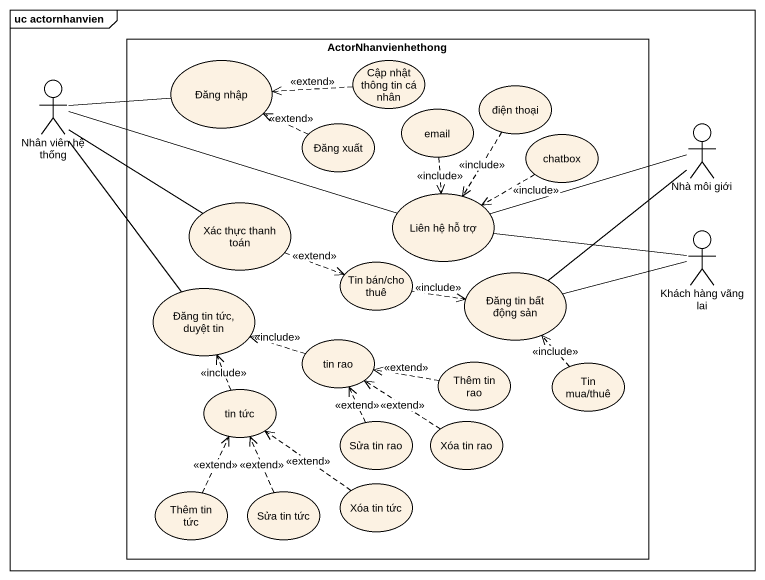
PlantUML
@startuml
mainframe uc actornhanvien
rectangle ActorNhanvienhethong {
  usecase "Đăng nhập" as Đăng_nhập
  usecase "Cập nhật thông tin cá nhân" as Cập_nhật_thông_tin_cá_nhân
  usecase "Đăng xuất" as Đăng_xuất
  usecase email
  usecase "điện thoại" as điện_thoại
  usecase chatbox
  usecase "Xác thực thanh toán" as Xác_thực_thanh_toán
  usecase "Liên hệ hỗ trợ" as Liên_hệ_hỗ_trợ
  usecase "Đăng tin tức, duyệt tin" as Đăng_tin_tức_duyệt_tin
  usecase "Tin bán/cho thuê" as Tin_bán_cho_thuê
  usecase "Đăng tin bất động sản" as Đăng_tin_bất_động_sản
  usecase "tin rao" as tin_rao
  usecase "tin tức" as tin_tức
  usecase "Thêm tin rao" as Thêm_tin_rao
  usecase "Tin mua/thuê" as Tin_mua_thuê
  usecase "Sửa tin rao" as Sửa_tin_rao
  usecase "Xóa tin rao" as Xóa_tin_rao
  usecase "Thêm tin tức" as Thêm_tin_tức
  usecase "Sửa tin tức" as Sửa_tin_tức
  usecase "Xóa tin tức" as Xóa_tin_tức
}
actor "Nhân viên hệ thống" as Nhân_viên_hệ_thống
actor "Nhà môi giới" as Nhà_môi_giới
actor "Khách hàng vãng lai" as Khách_hàng_vãng_lai
Nhân_viên_hệ_thống -right- Đăng_nhập
Nhân_viên_hệ_thống -right- Xác_thực_thanh_toán
Nhân_viên_hệ_thống -right- Liên_hệ_hỗ_trợ
Nhân_viên_hệ_thống -- Đăng_tin_tức_duyệt_tin
Cập_nhật_thông_tin_cá_nhân .left.> Đăng_nhập : <<extend>>
Đăng_xuất .left.> Đăng_nhập : <<extend>>
email ..> Liên_hệ_hỗ_trợ : <<include>>
điện_thoại ..> Liên_hệ_hỗ_trợ : <<include>>
Nhà_môi_giới -left- Liên_hệ_hỗ_trợ
chatbox .left.> Liên_hệ_hỗ_trợ : <<include>>
Xác_thực_thanh_toán .right.> Tin_bán_cho_thuê : <<extend>>
Khách_hàng_vãng_lai -left- Liên_hệ_hỗ_trợ
Tin_bán_cho_thuê .right.> Đăng_tin_bất_động_sản : <<include>>
Đăng_tin_bất_động_sản -up- Nhà_môi_giới
Đăng_tin_bất_động_sản -right- Khách_hàng_vãng_lai
tin_rao .left.> Đăng_tin_tức_duyệt_tin : <<include>>
tin_tức .up.> Đăng_tin_tức_duyệt_tin : <<include>>
Thêm_tin_rao .left.> tin_rao : <<extend>>
Tin_mua_thuê .up.> Đăng_tin_bất_động_sản : <<include>>
Sửa_tin_rao .up.> tin_rao : <<extend>>
Xóa_tin_rao .up.> tin_rao : <<extend>>
Thêm_tin_tức .up.> tin_tức : <<extend>>
Sửa_tin_tức .up.> tin_tức : <<extend>>
Xóa_tin_tức .up.> tin_tức : <<extend>>
@enduml
